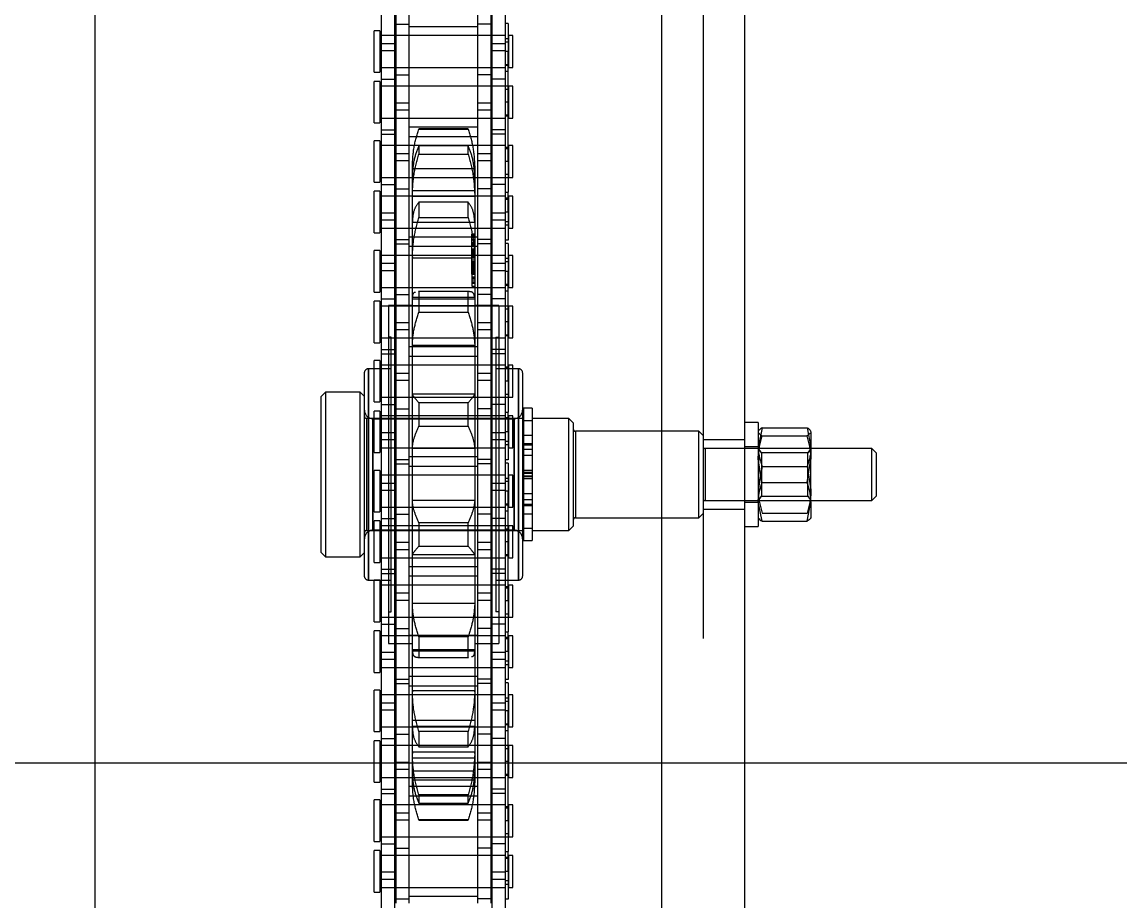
# Model space of a CAD drawing. Header units: metres. Extents: x 0 to 63075, y 0 to 44550.
# Drawn here: x 14306.7 to 14433.5, y 27136.9 to 27238.5 of the extents above; entities that cross this region are included whole.
import ezdxf

# ---------------------------------------------------------------- set-up
doc = ezdxf.new("R2010")
doc.units = ezdxf.units.M
doc.header["$LTSCALE"] = 75
for name, pattern in [('CENTER2', [28.575, 19.05, -3.175, 3.175, -3.175]), ('CENTERX2', [101.6, 63.5, -12.7, 12.7, -12.7]), ('HIDDEN2', [4.7625, 3.175, -1.5875])]:
    doc.linetypes.add(name, pattern=pattern)
for name, color, linetype in [('SC1', 7, 'CENTER2'), ('SDM', 7, 'Continuous'), ('SL1', 8, 'Continuous'), ('SL4', 4, 'Continuous'), ('ST1', 7, 'HIDDEN2')]:
    doc.layers.add(name, color=color, linetype=linetype)

# ---------------------------------------------------------------- blocks, each defined once
blk = doc.blocks.new('A$Cf5d57027')
at = {"layer": 'SL1'}
blk.add_line((7677.35, 4650), (0, 4650), dxfattribs=at)
blk = doc.blocks.new('A$Ca53c419a')
at = {"layer": 'SL4'}
for p, q in [((215.01, 281.23), (1004.76, 281.23)), ((215, 215.76), (1004.76, 215.76)), ((1004.76, 206.23), (54.76, 206.23)), ((779.6, 206.23), (779.6, 204.64)), ((791.6, 204.64), (791.6, 206.23)), ((791.6, 204.64), (779.6, 204.64)), ((780.21, 204.19), (782.45, 204.64)), ((780.6, 204.64), (780.54, 204.6)), ((784.69, 204.19), (787.38, 204.64)), ((791, 204.19), (790.21, 204.35)), ((790.67, 204.6), (790.6, 204.64)), ((780.21, 204.19), (780.21, 198.98)), ((784.69, 204.19), (784.69, 198.98)), ((790.08, 204.19), (790.08, 198.98)), ((791, 204.19), (791, 198.98)), ((780.21, 198.98), (782.45, 198.54)), ((780.54, 198.57), (780.6, 198.54)), ((782.45, 198.54), (780.6, 198.54)), ((782.45, 198.54), (787.38, 198.54)), ((782.6, 198.54), (782.6, 191.5)), ((784.69, 198.98), (787.38, 198.54)), ((790.54, 198.54), (787.38, 198.54)), ((788.6, 191.5), (788.6, 198.54)), ((782.6, 191.5), (783.1, 191)), ((782.6, 191.5), (788.6, 191.5)), ((788.1, 191), (783.1, 191)), ((788.1, 191), (788.6, 191.5))]:
    blk.add_line(p, q, dxfattribs=at)
for points, knots in [([(780.67, 204.64), (780.62, 204.63), (780.47, 204.6), (780.32, 204.36), (780.21, 204.19)], [0, 0, 0, 0, 0.268634, 1, 1, 1, 1]), ([(782.45, 204.64), (782.5, 204.63), (783.26, 204.63), (784, 204.4), (784.69, 204.19)], [0, 0, 0, 0, 0.070201, 1, 1, 1, 1]), ([(787.38, 204.64), (787.45, 204.63), (788.36, 204.63), (789.25, 204.4), (790.08, 204.19)], [0, 0, 0, 0, 0.0702006, 1, 1, 1, 1]), ([(790.54, 204.64), (790.5, 204.63), (790.34, 204.6), (790.19, 204.36), (790.08, 204.19)], [0, 0, 0, 0, 0.268634, 1, 1, 1, 1]), ([(791, 204.19), (790.96, 204.26), (790.85, 204.45), (790.74, 204.51), (790.67, 204.54)], [0, 0, 0, 0, 0.354732, 1, 1, 1, 1]), ([(780.67, 198.54), (780.62, 198.54), (780.47, 198.57), (780.32, 198.81), (780.21, 198.98)], [0, 0, 0, 0, 0.268634, 1, 1, 1, 1]), ([(782.45, 198.54), (782.5, 198.54), (783.26, 198.54), (784, 198.77), (784.69, 198.98)], [0, 0, 0, 0, 0.0702006, 1, 1, 1, 1]), ([(787.38, 198.54), (787.45, 198.54), (788.36, 198.54), (789.25, 198.77), (790.08, 198.98)], [0, 0, 0, 0, 0.070201, 1, 1, 1, 1]), ([(790.54, 198.54), (790.5, 198.54), (790.34, 198.57), (790.19, 198.81), (790.08, 198.98)], [0, 0, 0, 0, 0.2686336, 1, 1, 1, 1]), ([(791, 198.98), (790.96, 198.91), (790.81, 198.65), (790.65, 198.59), (790.54, 198.54)], [0, 0, 0, 0, 0.2575513, 1, 1, 1, 1])]:
    blk.add_open_spline(points, degree=3, knots=knots, dxfattribs=at)
at = {"layer": 'ST1'}
for p, q in [((776.58, 255.14), (776.08, 254.64)), ((776.58, 255.14), (794.63, 255.14)), ((795.13, 254.64), (794.63, 255.14)), ((795.13, 254.64), (776.08, 254.64)), ((776.08, 254.64), (776.08, 250.64)), ((795.13, 250.64), (795.13, 254.64)), ((773.88, 250.14), (797.33, 250.14)), ((776.08, 250.64), (795.13, 250.64)), ((776.08, 250.64), (776.58, 250.14)), ((794.63, 250.14), (795.13, 250.64)), ((737.33, 249), (742.13, 249)), ((737.33, 249), (737.33, 248.34)), ((742.13, 248.34), (742.13, 249)), ((743.18, 249), (747.98, 249)), ((743.18, 249), (743.18, 248.34)), ((747.98, 248.34), (747.98, 249)), ((750.03, 249), (754.83, 249)), ((750.03, 249), (750.03, 248.34)), ((754.83, 248.34), (754.83, 249)), ((755.88, 249), (760.68, 249)), ((755.88, 249), (755.88, 248.34)), ((760.68, 248.34), (760.68, 249)), ((762.73, 249), (767.53, 249)), ((762.73, 249), (762.73, 248.34)), ((767.53, 248.34), (767.53, 249)), ((768.58, 249), (773.38, 249)), ((768.58, 249), (768.58, 248.34)), ((773.38, 248.34), (773.38, 249)), ((773.39, 249.66), (797.82, 249.66)), ((773.39, 249.66), (773.39, 247.06)), ((797.82, 249.66), (773.39, 249.66)), ((775.43, 249), (780.23, 249)), ((775.43, 249), (775.43, 248.34)), ((792.08, 249.89), (779.13, 249.89)), ((779.13, 249.89), (779.13, 231.85)), ((779.13, 249.17), (779.13, 232.83)), ((792.05, 249.17), (779.15, 249.17)), ((779.15, 232.83), (779.15, 249.17)), ((779.15, 249.17), (792.05, 249.17)), ((780.23, 248.34), (780.23, 249)), ((781.28, 249), (786.08, 249)), ((781.28, 249), (781.28, 248.34)), ((786.08, 248.34), (786.08, 249)), ((788.13, 249), (792.93, 249)), ((788.13, 249), (788.13, 248.34)), ((792.05, 249.17), (792.05, 232.83)), ((792.08, 231.85), (792.08, 249.89)), ((792.08, 232.83), (792.08, 249.17)), ((792.93, 248.34), (792.93, 249)), ((793.98, 249), (798.78, 249)), ((793.98, 249), (793.98, 248.34)), ((797.82, 247.06), (797.82, 249.66)), ((798.78, 248.34), (798.78, 249)), ((800.83, 249), (805.63, 249)), ((800.83, 249), (800.83, 248.34)), ((805.63, 248.34), (805.63, 249)), ((806.68, 249), (811.48, 249)), ((806.68, 249), (806.68, 248.34)), ((811.48, 248.34), (811.48, 249)), ((813.53, 249), (818.33, 249)), ((813.53, 249), (813.53, 248.34)), ((818.33, 248.34), (818.33, 249)), ((819.38, 249), (824.18, 249)), ((819.38, 249), (819.38, 248.34)), ((824.18, 248.34), (824.18, 249)), ((826.23, 249), (831.03, 249)), ((826.23, 249), (826.23, 248.34)), ((831.03, 248.34), (831.03, 249)), ((832.08, 249), (836.88, 249)), ((832.08, 249), (832.08, 248.34)), ((836.88, 248.34), (836.88, 249)), ((729.7, 248.16), (738.8, 248.16)), ((742.13, 248.34), (737.33, 248.34)), ((737.88, 248.34), (737.88, 233.84)), ((737.88, 248.16), (737.88, 246.64)), ((738.8, 248.16), (739.66, 248.16)), ((738.8, 246.64), (738.8, 248.16)), ((739.66, 248.16), (748.75, 248.16)), ((739.66, 248.16), (739.66, 246.64)), ((741.57, 233.84), (741.57, 248.34)), ((741.57, 246.64), (741.57, 248.16)), ((742.9, 248.16), (742.9, 246.64)), ((747.98, 248.34), (743.18, 248.34)), ((743.73, 248.34), (743.73, 233.84)), ((743.73, 248.16), (743.73, 246.64)), ((747.42, 233.84), (747.42, 248.34)), ((747.42, 246.64), (747.42, 248.16)), ((748.75, 248.16), (748.75, 246.64)), ((748.75, 248.16), (755.1, 248.16)), ((749.25, 248.16), (749.25, 246.64)), ((754.83, 248.34), (750.03, 248.34)), ((750.58, 248.34), (750.58, 233.84)), ((750.58, 248.16), (750.58, 246.64)), ((754.27, 233.84), (754.27, 248.34)), ((754.27, 246.64), (754.27, 248.16)), ((755.1, 248.16), (755.1, 246.64)), ((755.1, 248.16), (764.2, 248.16)), ((760.68, 248.34), (755.88, 248.34)), ((756.43, 248.34), (756.43, 233.84)), ((756.43, 248.16), (756.43, 246.64)), ((758.35, 246.64), (758.35, 248.16)), ((759.21, 248.16), (759.21, 246.64)), ((760.12, 233.84), (760.12, 248.34)), ((760.12, 246.64), (760.12, 248.16)), ((767.53, 248.34), (762.73, 248.34)), ((763.28, 248.34), (763.28, 233.84)), ((763.28, 248.16), (763.28, 246.64)), ((764.2, 248.16), (765.06, 248.16)), ((764.2, 246.64), (764.2, 248.16)), ((765.06, 248.16), (774.15, 248.16)), ((765.06, 248.16), (765.06, 246.64)), ((766.97, 233.84), (766.97, 248.34)), ((766.97, 246.64), (766.97, 248.16)), ((768.3, 248.16), (768.3, 246.64)), ((773.38, 248.34), (768.58, 248.34)), ((769.13, 248.34), (769.13, 233.84)), ((769.13, 248.16), (769.13, 246.64)), ((772.82, 233.84), (772.82, 248.34)), ((772.82, 246.64), (772.82, 248.16)), ((774.15, 248.16), (774.15, 246.64)), ((774.15, 248.16), (780.5, 248.16)), ((774.65, 248.16), (774.65, 246.64)), ((780.23, 248.34), (775.43, 248.34)), ((775.98, 248.34), (775.98, 233.84)), ((775.98, 248.16), (775.98, 246.64)), ((779.67, 233.84), (779.67, 248.34)), ((779.67, 246.64), (779.67, 248.16)), ((780.5, 248.16), (780.5, 246.64)), ((780.5, 248.16), (789.6, 248.16)), ((786.08, 248.34), (781.28, 248.34)), ((781.83, 248.34), (781.83, 233.84)), ((781.83, 248.16), (781.83, 246.64)), ((783.75, 246.64), (783.75, 248.16)), ((784.61, 248.16), (784.61, 246.64)), ((785.52, 233.84), (785.52, 248.34)), ((785.52, 246.64), (785.52, 248.16)), ((792.93, 248.34), (788.13, 248.34)), ((788.68, 248.34), (788.68, 233.84)), ((788.68, 248.16), (788.68, 246.64)), ((789.6, 248.16), (790.46, 248.16)), ((789.6, 246.64), (789.6, 248.16)), ((790.46, 248.16), (799.55, 248.16)), ((790.46, 248.16), (790.46, 246.64)), ((792.37, 233.84), (792.37, 248.34)), ((792.37, 246.64), (792.37, 248.16)), ((793.7, 248.16), (793.7, 246.64)), ((798.78, 248.34), (793.98, 248.34)), ((794.53, 248.34), (794.53, 233.84)), ((794.53, 248.16), (794.53, 246.64)), ((798.22, 233.84), (798.22, 248.34)), ((798.22, 246.64), (798.22, 248.16)), ((799.55, 248.16), (799.55, 246.64)), ((799.55, 248.16), (805.9, 248.16)), ((800.05, 248.16), (800.05, 246.64)), ((805.63, 248.34), (800.83, 248.34)), ((801.38, 248.34), (801.38, 233.84)), ((801.38, 248.16), (801.38, 246.64)), ((805.07, 233.84), (805.07, 248.34)), ((805.07, 246.64), (805.07, 248.16)), ((805.9, 248.16), (805.9, 246.64)), ((805.9, 248.16), (815, 248.16)), ((811.48, 248.34), (806.68, 248.34)), ((807.23, 248.34), (807.23, 233.84)), ((807.23, 248.16), (807.23, 246.64)), ((809.15, 246.64), (809.15, 248.16)), ((810.01, 248.16), (810.01, 246.64)), ((810.92, 233.84), (810.92, 248.34)), ((810.92, 246.64), (810.92, 248.16)), ((818.33, 248.34), (813.53, 248.34)), ((814.08, 248.34), (814.08, 233.84)), ((814.08, 248.16), (814.08, 246.64)), ((815, 248.16), (815.86, 248.16)), ((815, 246.64), (815, 248.16)), ((815.86, 248.16), (824.95, 248.16)), ((815.86, 248.16), (815.86, 246.64)), ((817.77, 233.84), (817.77, 248.34)), ((817.77, 246.64), (817.77, 248.16)), ((819.1, 248.16), (819.1, 246.64)), ((824.18, 248.34), (819.38, 248.34)), ((819.93, 248.34), (819.93, 233.84)), ((819.93, 248.16), (819.93, 246.64)), ((823.62, 233.84), (823.62, 248.34)), ((823.62, 246.64), (823.62, 248.16)), ((824.95, 248.16), (824.95, 246.64)), ((824.95, 248.16), (831.3, 248.16)), ((825.45, 248.16), (825.45, 246.64)), ((831.03, 248.34), (826.23, 248.34)), ((826.78, 248.34), (826.78, 233.84)), ((826.78, 248.16), (826.78, 246.64)), ((830.47, 233.84), (830.47, 248.34)), ((830.47, 246.64), (830.47, 248.16)), ((831.3, 248.16), (831.3, 246.64)), ((831.3, 248.16), (840.4, 248.16)), ((836.88, 248.34), (832.08, 248.34)), ((832.63, 248.34), (832.63, 233.84)), ((832.63, 248.16), (832.63, 246.64)), ((834.55, 246.64), (834.55, 248.16)), ((835.41, 248.16), (835.41, 246.64)), ((836.32, 233.84), (836.32, 248.34)), ((836.32, 246.64), (836.32, 248.16)), ((729.7, 246.64), (738.8, 246.64)), ((736.05, 246.48), (742.4, 246.48)), ((736.55, 246.48), (736.55, 244.96)), ((737.88, 246.48), (737.88, 244.96)), ((738.8, 246.64), (739.66, 246.64)), ((739.66, 246.64), (748.75, 246.64)), ((741.57, 244.96), (741.57, 246.48)), ((742.4, 246.48), (742.4, 244.96)), ((742.4, 246.48), (751.5, 246.48)), ((743.73, 246.48), (743.73, 244.96)), ((745.65, 244.96), (745.65, 246.48)), ((746.51, 246.48), (746.51, 244.96)), ((747.42, 244.96), (747.42, 246.48)), ((748.75, 246.64), (755.1, 246.64)), ((750.58, 246.48), (750.58, 244.96)), ((751.5, 246.48), (752.36, 246.48)), ((751.5, 244.96), (751.5, 246.48)), ((752.36, 246.48), (761.45, 246.48)), ((752.36, 246.48), (752.36, 244.96)), ((754.27, 244.96), (754.27, 246.48)), ((755.1, 246.64), (764.2, 246.64)), ((755.6, 246.48), (755.6, 244.96)), ((756.43, 246.48), (756.43, 244.96)), ((760.12, 244.96), (760.12, 246.48)), ((761.45, 246.48), (761.45, 244.96)), ((761.45, 246.48), (767.8, 246.48)), ((761.95, 246.48), (761.95, 244.96)), ((763.28, 246.48), (763.28, 244.96)), ((764.2, 246.64), (765.06, 246.64)), ((765.06, 246.64), (774.15, 246.64)), ((766.06, 247.37), (766.06, 244.6)), ((805.15, 247.37), (766.06, 247.37)), ((766.97, 244.96), (766.97, 246.48)), ((767.8, 246.48), (767.8, 244.96)), ((767.8, 246.48), (776.9, 246.48)), ((769.13, 246.48), (769.13, 244.96)), ((769.72, 247.37), (769.72, 247.06)), ((769.72, 247.06), (801.48, 247.06)), ((771.05, 244.96), (771.05, 246.48)), ((771.91, 246.48), (771.91, 244.96)), ((772.82, 244.96), (772.82, 246.48)), ((774.15, 246.64), (780.5, 246.64)), ((775.98, 246.48), (775.98, 244.96)), ((776.9, 246.48), (777.76, 246.48)), ((776.9, 244.96), (776.9, 246.48)), ((777.76, 246.48), (786.85, 246.48)), ((777.76, 246.48), (777.76, 244.96)), ((779.67, 244.96), (779.67, 246.48)), ((780.5, 246.64), (789.6, 246.64)), ((781, 246.48), (781, 244.96)), ((781.83, 246.48), (781.83, 244.96)), ((785.52, 244.96), (785.52, 246.48)), ((786.85, 246.48), (786.85, 244.96)), ((786.85, 246.48), (793.2, 246.48)), ((787.35, 246.48), (787.35, 244.96)), ((788.68, 246.48), (788.68, 244.96)), ((789.6, 246.64), (790.46, 246.64)), ((790.46, 246.64), (799.55, 246.64)), ((792.37, 244.96), (792.37, 246.48)), ((793.2, 246.48), (793.2, 244.96)), ((793.2, 246.48), (802.3, 246.48)), ((794.53, 246.48), (794.53, 244.96)), ((796.45, 244.96), (796.45, 246.48)), ((797.31, 246.48), (797.31, 244.96)), ((798.22, 244.96), (798.22, 246.48)), ((799.55, 246.64), (805.9, 246.64)), ((801.38, 246.48), (801.38, 244.96)), ((801.48, 247.06), (801.48, 247.37)), ((802.3, 246.48), (803.16, 246.48)), ((802.3, 244.96), (802.3, 246.48)), ((803.16, 246.48), (812.25, 246.48)), ((803.16, 246.48), (803.16, 244.96)), ((805.07, 244.96), (805.07, 246.48)), ((805.15, 244.6), (805.15, 247.37)), ((805.9, 246.64), (815, 246.64)), ((806.4, 246.48), (806.4, 244.96)), ((807.23, 246.48), (807.23, 244.96)), ((810.92, 244.96), (810.92, 246.48)), ((812.25, 246.48), (812.25, 244.96)), ((812.25, 246.48), (818.6, 246.48)), ((812.75, 246.48), (812.75, 244.96)), ((814.08, 246.48), (814.08, 244.96)), ((815, 246.64), (815.86, 246.64)), ((815.86, 246.64), (824.95, 246.64)), ((817.77, 244.96), (817.77, 246.48)), ((818.6, 246.48), (818.6, 244.96)), ((818.6, 246.48), (827.7, 246.48)), ((819.93, 246.48), (819.93, 244.96)), ((821.85, 244.96), (821.85, 246.48)), ((822.71, 246.48), (822.71, 244.96)), ((823.62, 244.96), (823.62, 246.48)), ((824.95, 246.64), (831.3, 246.64)), ((826.78, 246.48), (826.78, 244.96)), ((827.7, 246.48), (828.56, 246.48)), ((827.7, 244.96), (827.7, 246.48)), ((828.56, 246.48), (837.65, 246.48)), ((828.56, 246.48), (828.56, 244.96)), ((830.47, 244.96), (830.47, 246.48)), ((831.3, 246.64), (840.4, 246.64)), ((831.8, 246.48), (831.8, 244.96)), ((832.63, 246.48), (832.63, 244.96)), ((836.32, 244.96), (836.32, 246.48)), ((837.65, 246.48), (837.65, 244.96)), ((837.65, 246.48), (844, 246.48)), ((736.05, 244.96), (742.4, 244.96)), ((736.84, 237.03), (736.84, 244.96)), ((737.88, 244.96), (737.88, 237.03)), ((741.57, 237.03), (741.57, 244.96)), ((741.62, 244.96), (741.62, 237.03)), ((742.4, 244.96), (751.5, 244.96)), ((743.69, 237.03), (743.69, 244.96)), ((743.73, 244.96), (743.73, 237.03)), ((747.42, 237.03), (747.42, 244.96)), ((748.47, 244.96), (748.47, 237.03)), ((749.54, 237.03), (749.54, 244.96)), ((750.58, 244.96), (750.58, 237.03)), ((751.5, 244.96), (752.36, 244.96)), ((752.36, 244.96), (761.45, 244.96)), ((754.27, 237.03), (754.27, 244.96)), ((754.32, 244.96), (754.32, 237.03)), ((756.39, 237.03), (756.39, 244.96)), ((756.43, 244.96), (756.43, 237.03)), ((760.12, 237.03), (760.12, 244.96)), ((761.17, 244.96), (761.17, 237.03)), ((761.45, 244.96), (767.8, 244.96)), ((762.24, 237.03), (762.24, 244.96)), ((763.28, 244.96), (763.28, 237.03)), ((766.97, 237.03), (766.97, 244.96)), ((767.02, 244.96), (767.02, 237.03)), ((767.8, 244.96), (776.9, 244.96)), ((769.09, 237.03), (769.09, 244.96)), ((769.13, 244.96), (769.13, 237.03)), ((772.82, 237.03), (772.82, 244.96)), ((773.87, 244.96), (773.87, 237.03)), ((774.94, 237.03), (774.94, 244.96)), ((775.98, 244.96), (775.98, 237.03)), ((776.9, 244.96), (777.76, 244.96)), ((777.76, 244.96), (786.85, 244.96)), ((779.67, 237.03), (779.67, 244.96)), ((779.72, 244.96), (779.72, 237.03)), ((781.79, 237.03), (781.79, 244.96)), ((781.83, 244.96), (781.83, 237.03)), ((785.52, 237.03), (785.52, 244.96)), ((786.57, 244.96), (786.57, 237.03)), ((786.85, 244.96), (793.2, 244.96)), ((787.64, 237.03), (787.64, 244.96)), ((788.68, 244.96), (788.68, 237.03)), ((792.37, 237.03), (792.37, 244.96)), ((792.42, 244.96), (792.42, 237.03)), ((793.2, 244.96), (802.3, 244.96)), ((794.49, 237.03), (794.49, 244.96)), ((794.53, 244.96), (794.53, 237.03)), ((798.22, 237.03), (798.22, 244.96)), ((799.27, 244.96), (799.27, 237.03)), ((800.34, 237.03), (800.34, 244.96)), ((801.38, 244.96), (801.38, 237.03)), ((802.3, 244.96), (803.16, 244.96)), ((803.16, 244.96), (812.25, 244.96)), ((805.07, 237.03), (805.07, 244.96)), ((805.12, 244.96), (805.12, 237.03)), ((807.19, 237.03), (807.19, 244.96)), ((807.23, 244.96), (807.23, 237.03)), ((810.92, 237.03), (810.92, 244.96)), ((811.97, 244.96), (811.97, 237.03)), ((812.25, 244.96), (818.6, 244.96)), ((813.04, 237.03), (813.04, 244.96)), ((814.08, 244.96), (814.08, 237.03)), ((817.77, 237.03), (817.77, 244.96)), ((817.82, 244.96), (817.82, 237.03)), ((818.6, 244.96), (827.7, 244.96)), ((819.89, 237.03), (819.89, 244.96)), ((819.93, 244.96), (819.93, 237.03)), ((823.62, 237.03), (823.62, 244.96)), ((824.67, 244.96), (824.67, 237.03)), ((825.74, 237.03), (825.74, 244.96)), ((826.78, 244.96), (826.78, 237.03)), ((827.7, 244.96), (828.56, 244.96)), ((828.56, 244.96), (837.65, 244.96)), ((830.47, 237.03), (830.47, 244.96)), ((830.52, 244.96), (830.52, 237.03)), ((832.59, 237.03), (832.59, 244.96)), ((832.63, 244.96), (832.63, 237.03)), ((836.32, 237.03), (836.32, 244.96)), ((837.37, 244.96), (837.37, 237.03)), ((837.65, 244.96), (844, 244.96)), ((745.69, 243.84), (745.66, 243.84)), ((745.66, 243.84), (745.66, 238.16)), ((745.69, 238.16), (745.69, 243.84)), ((748.56, 243.84), (747.62, 243.84)), ((747.62, 243.84), (747.62, 238.16)), ((748.56, 238.16), (748.56, 243.84)), ((750, 244.6), (750.14, 244.6)), ((750.14, 244.6), (750.26, 244.6)), ((750.26, 244.6), (750.14, 244.6)), ((750.26, 237.39), (750.26, 244.6)), ((750.26, 244.6), (751.19, 244.6)), ((751.19, 244.6), (753.36, 244.6)), ((751.3, 237.39), (751.3, 244.6)), ((752.8, 237.39), (752.8, 244.6)), ((753.36, 244.6), (753.49, 244.6)), ((753.49, 244.6), (753.36, 244.6)), ((753.49, 237.39), (753.49, 244.6)), ((753.49, 244.6), (756.4, 244.6)), ((755.91, 243.84), (754.14, 243.84)), ((754.14, 243.84), (754.14, 238.16)), ((755.91, 238.16), (755.91, 243.84)), ((756.4, 244.6), (760.47, 244.6)), ((756.48, 237.39), (756.48, 244.6)), ((757.15, 237.39), (757.15, 244.6)), ((760.47, 244.6), (760.58, 244.6)), ((760.58, 244.6), (760.47, 244.6)), ((760.58, 237.39), (760.58, 244.6)), ((760.58, 244.6), (765.13, 244.6)), ((764.45, 243.9), (764.45, 238.1)), ((766.83, 243.84), (764.46, 243.84)), ((764.46, 243.84), (764.46, 238.16)), ((765.13, 244.6), (770.61, 244.6)), ((765.17, 237.39), (765.17, 244.6)), ((765.32, 237.39), (765.32, 244.6)), ((766.83, 238.16), (766.83, 243.84)), ((770.61, 244.6), (770.7, 244.6)), ((770.7, 237.39), (770.7, 244.6)), ((770.7, 244.6), (776.32, 244.6)), ((776.32, 237.39), (776.32, 244.6)), ((776.32, 244.6), (776.33, 244.6)), ((776.33, 244.6), (782.56, 244.6)), ((780.02, 243.84), (777.32, 243.84)), ((777.32, 243.84), (777.32, 238.16)), ((780.02, 238.16), (780.02, 243.84)), ((782.56, 244.6), (782.61, 244.6)), ((782.61, 237.39), (782.61, 244.6)), ((782.61, 244.6), (788.59, 244.6)), ((788.59, 237.39), (788.59, 244.6)), ((788.59, 244.6), (788.64, 244.6)), ((788.64, 244.6), (794.88, 244.6)), ((791.18, 243.84), (791.18, 238.16)), ((793.88, 243.84), (791.18, 243.84)), ((793.88, 238.16), (793.88, 243.84)), ((794.88, 244.6), (794.88, 244.6)), ((794.88, 237.39), (794.88, 244.6)), ((794.88, 244.6), (800.51, 244.6)), ((800.51, 237.39), (800.51, 244.6)), ((800.51, 244.6), (800.59, 244.6)), ((800.59, 244.6), (806.08, 244.6)), ((804.37, 243.84), (804.37, 238.16)), ((806.75, 243.84), (804.37, 243.84)), ((805.89, 244.6), (805.89, 237.39)), ((806.04, 237.39), (806.04, 244.6)), ((806.08, 244.6), (810.62, 244.6)), ((806.75, 243.84), (806.73, 243.9)), ((806.75, 238.1), (806.75, 243.9)), ((806.75, 238.16), (806.75, 243.84)), ((810.62, 237.39), (810.62, 244.6)), ((810.62, 244.6), (810.74, 244.6)), ((810.74, 244.6), (810.62, 244.6)), ((810.74, 244.6), (814.81, 244.6)), ((814.06, 244.6), (814.06, 237.39)), ((814.73, 237.39), (814.73, 244.6)), ((814.81, 244.6), (817.72, 244.6)), ((815.3, 243.84), (815.3, 238.16)), ((817.06, 243.84), (815.3, 243.84)), ((817.06, 238.16), (817.06, 243.84)), ((817.72, 237.39), (817.72, 244.6)), ((817.72, 244.6), (817.85, 244.6)), ((817.85, 244.6), (817.72, 244.6)), ((817.85, 244.6), (820.01, 244.6)), ((818.41, 244.6), (818.41, 237.39)), ((819.9, 237.39), (819.9, 244.6)), ((820.01, 244.6), (820.94, 244.6)), ((820.94, 237.39), (820.94, 244.6)), ((820.94, 244.6), (821.07, 244.6)), ((821.07, 244.6), (820.94, 244.6)), ((821.07, 244.6), (821.21, 244.6)), ((821.71, 244.6), (821.21, 244.6)), ((822.64, 243.84), (822.64, 238.16)), ((823.58, 243.84), (822.64, 243.84)), ((823.58, 238.16), (823.58, 243.84)), ((825.52, 243.84), (825.52, 238.16)), ((825.54, 243.84), (825.52, 243.84)), ((825.54, 238.16), (825.54, 243.84)), ((745.66, 238.16), (745.69, 238.16)), ((747.62, 238.16), (748.56, 238.16)), ((749.5, 237.4), (750, 237.39)), ((750.14, 237.39), (750, 237.39)), ((750.26, 237.39), (750.14, 237.39)), ((750.14, 237.39), (750.26, 237.39)), ((751.19, 237.39), (750.26, 237.39)), ((753.36, 237.39), (751.19, 237.39)), ((753.49, 237.39), (753.36, 237.39)), ((753.36, 237.39), (753.49, 237.39)), ((756.4, 237.39), (753.49, 237.39)), ((754.14, 238.16), (755.91, 238.16)), ((760.47, 237.39), (756.4, 237.39)), ((760.58, 237.39), (760.47, 237.39)), ((760.47, 237.39), (760.58, 237.39)), ((765.13, 237.39), (760.58, 237.39)), ((764.46, 238.16), (766.83, 238.16)), ((764.46, 238.16), (764.47, 238.1)), ((770.61, 237.39), (765.13, 237.39)), ((766.06, 237.39), (766.06, 234.62)), ((770.7, 237.39), (770.61, 237.39)), ((776.32, 237.39), (770.7, 237.39)), ((776.33, 237.39), (776.32, 237.39)), ((782.56, 237.39), (776.33, 237.39)), ((777.32, 238.16), (780.02, 238.16)), ((782.61, 237.39), (782.56, 237.39)), ((788.59, 237.39), (782.61, 237.39)), ((788.64, 237.39), (788.59, 237.39)), ((794.88, 237.39), (788.64, 237.39)), ((791.18, 238.16), (793.88, 238.16)), ((794.88, 237.39), (794.88, 237.39)), ((800.51, 237.39), (794.88, 237.39)), ((800.59, 237.39), (800.51, 237.39)), ((806.08, 237.39), (800.59, 237.39)), ((804.37, 238.16), (806.75, 238.16)), ((805.15, 234.62), (805.15, 237.39)), ((810.62, 237.39), (806.08, 237.39)), ((808.2, 237.73), (807.36, 237.73)), ((807.36, 237.73), (807.36, 237.39)), ((807.7, 237.73), (807.7, 237.39)), ((807.8, 237.73), (807.8, 237.39)), ((807.97, 237.73), (807.97, 237.39)), ((808.36, 237.73), (808.2, 237.73)), ((808.2, 237.73), (808.2, 237.39)), ((808.31, 237.73), (808.31, 237.39)), ((808.77, 237.73), (808.36, 237.73)), ((808.36, 237.73), (808.36, 237.39)), ((808.45, 237.73), (808.45, 237.39)), ((808.77, 237.73), (811.2, 237.73)), ((808.77, 237.73), (808.77, 237.39)), ((808.83, 237.73), (808.83, 237.39)), ((808.83, 237.73), (808.83, 237.39)), ((808.88, 237.73), (808.88, 237.39)), ((808.89, 237.73), (808.89, 237.39)), ((808.89, 237.73), (808.89, 237.39)), ((808.95, 237.73), (808.95, 237.39)), ((809.03, 237.73), (809.03, 237.39)), ((809.04, 237.73), (809.04, 237.39)), ((809.07, 237.73), (809.07, 237.39)), ((809.14, 237.73), (809.14, 237.39)), ((809.14, 237.73), (809.14, 237.39)), ((809.15, 237.73), (809.15, 237.39)), ((809.17, 237.73), (809.17, 237.39)), ((809.26, 237.73), (809.26, 237.39)), ((809.28, 237.73), (809.28, 237.39)), ((809.29, 237.73), (809.29, 237.39)), ((809.35, 237.73), (809.35, 237.39)), ((809.45, 237.73), (809.45, 237.39)), ((809.53, 237.73), (809.53, 237.39)), ((809.61, 237.73), (809.61, 237.39)), ((809.66, 237.73), (809.66, 237.39)), ((809.76, 237.73), (809.76, 237.39)), ((809.8, 237.73), (809.8, 237.39)), ((809.8, 237.73), (809.8, 237.39)), ((809.83, 237.73), (809.83, 237.39)), ((809.87, 237.73), (809.87, 237.39)), ((809.9, 237.73), (809.9, 237.39)), ((809.91, 237.73), (809.91, 237.39)), ((809.93, 237.73), (809.93, 237.39)), ((809.94, 237.73), (809.94, 237.39)), ((810.03, 237.73), (810.03, 237.39)), ((810.04, 237.73), (810.04, 237.39)), ((810.06, 237.73), (810.06, 237.39)), ((810.07, 237.73), (810.07, 237.39)), ((810.08, 237.73), (810.08, 237.39)), ((810.22, 237.73), (810.22, 237.39)), ((810.38, 237.39), (810.38, 237.73)), ((810.74, 237.39), (810.62, 237.39)), ((810.71, 237.39), (810.71, 237.73)), ((814.81, 237.39), (810.74, 237.39)), ((810.76, 237.73), (810.76, 237.39)), ((810.82, 237.73), (810.82, 237.39)), ((811.12, 237.73), (811.12, 237.39)), ((811.16, 237.73), (811.16, 237.39)), ((811.18, 237.73), (811.18, 237.39)), ((811.2, 237.73), (811.59, 237.73)), ((811.2, 237.73), (811.2, 237.39)), ((811.31, 237.73), (811.31, 237.39)), ((811.36, 237.73), (811.36, 237.39)), ((811.44, 237.73), (811.44, 237.39)), ((811.49, 237.73), (811.49, 237.39)), ((811.54, 237.73), (811.54, 237.39)), ((811.56, 237.73), (811.56, 237.39)), ((811.58, 237.73), (811.58, 237.39)), ((811.59, 237.73), (811.59, 237.39)), ((811.59, 237.73), (812.44, 237.73)), ((811.66, 237.73), (811.66, 237.39)), ((811.69, 237.73), (811.69, 237.39)), ((812.02, 237.73), (812.02, 237.39)), ((812.05, 237.73), (812.05, 237.39)), ((812.09, 237.73), (812.09, 237.39)), ((812.13, 237.73), (812.13, 237.39)), ((812.18, 237.73), (812.18, 237.39)), ((812.3, 237.73), (812.3, 237.39)), ((812.44, 237.73), (812.44, 237.39)), ((812.44, 237.73), (812.72, 237.73)), ((812.72, 237.73), (812.8, 237.73)), ((812.72, 237.73), (812.72, 237.39)), ((812.8, 237.73), (812.8, 237.39)), ((812.8, 237.73), (813.13, 237.73)), ((813.04, 237.73), (813.04, 237.39)), ((813.13, 237.73), (813.16, 237.73)), ((813.13, 237.73), (813.13, 237.39)), ((813.16, 237.73), (813.16, 237.39)), ((813.16, 237.73), (813.37, 237.73)), ((813.21, 237.73), (813.21, 237.39)), ((813.24, 237.73), (813.24, 237.39)), ((813.36, 237.73), (813.36, 237.39)), ((813.37, 237.73), (813.37, 237.39)), ((813.37, 237.73), (813.41, 237.73)), ((813.39, 237.73), (813.39, 237.39)), ((813.41, 237.73), (813.41, 237.39)), ((817.72, 237.39), (814.81, 237.39)), ((815.3, 238.16), (817.06, 238.16)), ((817.85, 237.39), (817.72, 237.39)), ((817.72, 237.39), (817.85, 237.39)), ((820.01, 237.39), (817.85, 237.39)), ((820.94, 237.39), (820.01, 237.39)), ((821.07, 237.39), (820.94, 237.39)), ((820.94, 237.39), (821.07, 237.39)), ((821.21, 237.39), (821.07, 237.39)), ((822.64, 238.16), (823.58, 238.16)), ((825.52, 238.16), (825.54, 238.16)), ((736.05, 237.03), (742.4, 237.03)), ((736.55, 235.51), (736.55, 237.03)), ((737.88, 237.03), (737.88, 235.51)), ((741.57, 235.51), (741.57, 237.03)), ((742.4, 235.51), (742.4, 237.03)), ((742.4, 237.03), (751.5, 237.03)), ((743.73, 237.03), (743.73, 235.51)), ((745.65, 235.51), (745.65, 237.03)), ((746.51, 237.03), (746.51, 235.51)), ((747.42, 235.51), (747.42, 237.03)), ((750.58, 237.03), (750.58, 235.51)), ((751.5, 237.03), (752.36, 237.03)), ((751.5, 235.51), (751.5, 237.03)), ((752.36, 237.03), (761.45, 237.03)), ((752.36, 237.03), (752.36, 235.51)), ((754.27, 235.51), (754.27, 237.03)), ((755.6, 235.51), (755.6, 237.03)), ((756.43, 237.03), (756.43, 235.51)), ((760.12, 235.51), (760.12, 237.03)), ((761.45, 235.51), (761.45, 237.03)), ((761.45, 237.03), (767.8, 237.03)), ((761.95, 235.51), (761.95, 237.03)), ((763.28, 237.03), (763.28, 235.51)), ((766.97, 235.51), (766.97, 237.03)), ((767.8, 235.51), (767.8, 237.03)), ((767.8, 237.03), (776.9, 237.03)), ((769.13, 237.03), (769.13, 235.51)), ((771.05, 235.51), (771.05, 237.03)), ((771.91, 237.03), (771.91, 235.51)), ((772.82, 235.51), (772.82, 237.03)), ((775.98, 237.03), (775.98, 235.51)), ((776.9, 237.03), (777.76, 237.03)), ((776.9, 235.51), (776.9, 237.03)), ((777.76, 237.03), (786.85, 237.03)), ((777.76, 237.03), (777.76, 235.51)), ((779.67, 235.51), (779.67, 237.03)), ((781, 235.51), (781, 237.03)), ((781.83, 237.03), (781.83, 235.51)), ((785.52, 235.51), (785.52, 237.03)), ((786.85, 235.51), (786.85, 237.03)), ((786.85, 237.03), (793.2, 237.03)), ((787.35, 235.51), (787.35, 237.03)), ((788.68, 237.03), (788.68, 235.51)), ((792.37, 235.51), (792.37, 237.03)), ((793.2, 235.51), (793.2, 237.03)), ((793.2, 237.03), (802.3, 237.03)), ((794.53, 237.03), (794.53, 235.51)), ((796.45, 235.51), (796.45, 237.03)), ((797.31, 237.03), (797.31, 235.51)), ((798.22, 235.51), (798.22, 237.03)), ((801.38, 237.03), (801.38, 235.51)), ((802.3, 237.03), (803.16, 237.03)), ((802.3, 235.51), (802.3, 237.03)), ((803.16, 237.03), (812.25, 237.03)), ((803.16, 237.03), (803.16, 235.51)), ((805.07, 235.51), (805.07, 237.03)), ((806.4, 235.51), (806.4, 237.03)), ((807.23, 237.03), (807.23, 235.51)), ((810.92, 235.51), (810.92, 237.03)), ((812.25, 235.51), (812.25, 237.03)), ((812.25, 237.03), (818.6, 237.03)), ((812.75, 235.51), (812.75, 237.03)), ((814.08, 237.03), (814.08, 235.51)), ((817.77, 235.51), (817.77, 237.03)), ((818.6, 235.51), (818.6, 237.03)), ((818.6, 237.03), (827.7, 237.03)), ((819.93, 237.03), (819.93, 235.51)), ((821.85, 235.51), (821.85, 237.03)), ((822.71, 237.03), (822.71, 235.51)), ((823.62, 235.51), (823.62, 237.03)), ((826.78, 237.03), (826.78, 235.51)), ((827.7, 237.03), (828.56, 237.03)), ((827.7, 235.51), (827.7, 237.03)), ((828.56, 237.03), (837.65, 237.03)), ((828.56, 237.03), (828.56, 235.51)), ((830.47, 235.51), (830.47, 237.03)), ((831.8, 235.51), (831.8, 237.03)), ((832.63, 237.03), (832.63, 235.51)), ((836.32, 235.51), (836.32, 237.03)), ((837.65, 235.51), (837.65, 237.03)), ((837.65, 237.03), (844, 237.03)), ((729.7, 235.36), (738.8, 235.36)), ((736.05, 235.51), (742.4, 235.51)), ((737.88, 235.36), (737.88, 233.84)), ((738.8, 235.36), (739.66, 235.36)), ((738.8, 233.84), (738.8, 235.36)), ((739.66, 235.36), (748.75, 235.36)), ((739.66, 235.36), (739.66, 233.84)), ((741.57, 233.84), (741.57, 235.36)), ((742.4, 235.51), (751.5, 235.51)), ((742.9, 233.84), (742.9, 235.36)), ((743.73, 235.36), (743.73, 233.51)), ((747.42, 233.84), (747.42, 235.36)), ((748.75, 233.84), (748.75, 235.36)), ((748.75, 235.36), (755.1, 235.36)), ((749.25, 233.84), (749.25, 235.36)), ((750.58, 235.36), (750.58, 233.84)), ((751.5, 235.51), (752.36, 235.51)), ((752.36, 235.51), (761.45, 235.51)), ((754.27, 233.51), (754.27, 235.36)), ((755.1, 233.84), (755.1, 235.36)), ((755.1, 235.36), (764.2, 235.36)), ((756.43, 235.36), (756.43, 233.84)), ((758.35, 233.84), (758.35, 235.36)), ((759.21, 235.36), (759.21, 233.84)), ((760.12, 233.84), (760.12, 235.36)), ((761.45, 235.51), (767.8, 235.51)), ((763.28, 235.36), (763.28, 233.84)), ((764.2, 235.36), (765.06, 235.36)), ((764.2, 233.84), (764.2, 235.36)), ((765.06, 235.36), (774.15, 235.36)), ((765.06, 235.36), (765.06, 233.84)), ((766.97, 233.84), (766.97, 235.36)), ((767.8, 235.51), (776.9, 235.51)), ((768.3, 233.84), (768.3, 235.36)), ((769.13, 235.36), (769.13, 233.51)), ((801.48, 234.94), (769.72, 234.94)), ((769.72, 234.62), (769.72, 234.94)), ((772.82, 233.84), (772.82, 235.36)), ((773.39, 234.94), (773.39, 232.34)), ((774.15, 233.84), (774.15, 235.36)), ((774.15, 235.36), (780.5, 235.36)), ((774.65, 233.84), (774.65, 235.36)), ((775.98, 235.36), (775.98, 233.84)), ((776.9, 235.51), (777.76, 235.51)), ((777.76, 235.51), (786.85, 235.51)), ((779.67, 233.51), (779.67, 235.36)), ((780.5, 233.84), (780.5, 235.36)), ((780.5, 235.36), (789.6, 235.36)), ((781.83, 235.36), (781.83, 233.84)), ((783.75, 233.84), (783.75, 235.36)), ((784.61, 235.36), (784.61, 233.84)), ((785.52, 233.84), (785.52, 235.36)), ((786.85, 235.51), (793.2, 235.51)), ((788.68, 235.36), (788.68, 233.84)), ((789.6, 235.36), (790.46, 235.36)), ((789.6, 233.84), (789.6, 235.36)), ((790.46, 235.36), (799.55, 235.36)), ((790.46, 235.36), (790.46, 233.84)), ((792.37, 233.84), (792.37, 235.36)), ((793.2, 235.51), (802.3, 235.51)), ((793.7, 233.84), (793.7, 235.36)), ((794.53, 235.36), (794.53, 233.51)), ((797.82, 232.34), (797.82, 234.94)), ((798.22, 233.84), (798.22, 235.36)), ((799.55, 233.84), (799.55, 235.36)), ((799.55, 235.36), (805.9, 235.36)), ((800.05, 233.84), (800.05, 235.36)), ((801.38, 235.36), (801.38, 233.84)), ((801.48, 234.94), (801.48, 234.62)), ((802.3, 235.51), (803.16, 235.51)), ((803.16, 235.51), (812.25, 235.51)), ((805.07, 233.51), (805.07, 235.36)), ((805.9, 233.84), (805.9, 235.36)), ((805.9, 235.36), (815, 235.36)), ((807.23, 235.36), (807.23, 233.84)), ((809.15, 233.84), (809.15, 235.36)), ((810.01, 235.36), (810.01, 233.84)), ((810.92, 233.84), (810.92, 235.36)), ((812.25, 235.51), (818.6, 235.51)), ((814.08, 235.36), (814.08, 233.84)), ((815, 235.36), (815.86, 235.36)), ((815, 233.84), (815, 235.36)), ((815.86, 235.36), (824.95, 235.36)), ((815.86, 235.36), (815.86, 233.84)), ((817.77, 233.84), (817.77, 235.36)), ((818.6, 235.51), (827.7, 235.51)), ((819.1, 233.84), (819.1, 235.36)), ((819.93, 235.36), (819.93, 233.51)), ((823.62, 233.84), (823.62, 235.36)), ((824.95, 233.84), (824.95, 235.36)), ((824.95, 235.36), (831.3, 235.36)), ((825.45, 233.84), (825.45, 235.36)), ((826.78, 235.36), (826.78, 233.84)), ((827.7, 235.51), (828.56, 235.51)), ((828.56, 235.51), (837.65, 235.51)), ((830.47, 233.51), (830.47, 235.36)), ((831.3, 233.84), (831.3, 235.36)), ((831.3, 235.36), (840.4, 235.36)), ((832.63, 235.36), (832.63, 233.84)), ((834.55, 233.84), (834.55, 235.36)), ((835.41, 235.36), (835.41, 233.84)), ((836.32, 233.84), (836.32, 235.36)), ((837.65, 235.51), (844, 235.51)), ((729.7, 233.84), (738.8, 233.84)), ((736.5, 233.51), (736.5, 233.84)), ((739.73, 233.51), (736.5, 233.51)), ((741.57, 233.47), (737.88, 233.47)), ((737.88, 233.47), (737.88, 233)), ((738.25, 233.84), (738.25, 233.47)), ((738.62, 233.51), (738.62, 233.84)), ((738.8, 233.84), (739.66, 233.84)), ((739.66, 233.84), (748.75, 233.84)), ((739.73, 233.51), (739.73, 233.84)), ((739.73, 233.51), (742.02, 233.51)), ((741.2, 233.47), (741.2, 233.84)), ((741.35, 233.51), (741.35, 233.84)), ((741.57, 233), (741.57, 233.47)), ((742.02, 233.84), (742.02, 233.51)), ((745.58, 233.51), (742.02, 233.51)), ((747.42, 233.47), (743.73, 233.47)), ((743.73, 233.47), (743.73, 233)), ((744.1, 233.84), (744.1, 233.47)), ((745.58, 233.51), (745.58, 233.84)), ((745.58, 233.51), (758.28, 233.51)), ((747.05, 233.47), (747.05, 233.84)), ((747.2, 233.51), (747.2, 233.84)), ((747.42, 233), (747.42, 233.47)), ((748.75, 233.84), (755.1, 233.84)), ((754.27, 233.47), (750.58, 233.47)), ((750.58, 233.47), (750.58, 233)), ((750.81, 233.51), (750.81, 233.84)), ((750.95, 233.84), (750.95, 233.47)), ((752.43, 233.51), (752.43, 233.84)), ((753.9, 233.47), (753.9, 233.84)), ((754.27, 233), (754.27, 233.47)), ((755.1, 233.84), (764.2, 233.84)), ((755.98, 233.51), (755.98, 233.84)), ((760.12, 233.47), (756.43, 233.47)), ((756.43, 233.47), (756.43, 233)), ((756.66, 233.51), (756.66, 233.84)), ((756.8, 233.84), (756.8, 233.47)), ((758.28, 233.51), (758.28, 233.84)), ((761.51, 233.51), (758.28, 233.51)), ((759.38, 233.51), (759.38, 233.84)), ((759.75, 233.47), (759.75, 233.84)), ((760.12, 233), (760.12, 233.47)), ((761.51, 233.51), (761.51, 233.84)), ((761.9, 233.51), (761.9, 233.84)), ((765.13, 233.51), (761.9, 233.51)), ((766.97, 233.47), (763.28, 233.47)), ((763.28, 233.47), (763.28, 233)), ((763.65, 233.84), (763.65, 233.47)), ((764.02, 233.51), (764.02, 233.84)), ((764.2, 233.84), (765.06, 233.84)), ((765.06, 233.84), (774.15, 233.84)), ((765.13, 233.51), (765.13, 233.84)), ((765.13, 233.51), (767.42, 233.51)), ((805.15, 234.62), (766.06, 234.62)), ((766.6, 233.47), (766.6, 233.84)), ((766.75, 233.51), (766.75, 233.84)), ((766.97, 233), (766.97, 233.47)), ((767.42, 233.84), (767.42, 233.51)), ((770.98, 233.51), (767.42, 233.51)), ((772.82, 233.47), (769.13, 233.47)), ((769.13, 233.47), (769.13, 233)), ((769.5, 233.84), (769.5, 233.47)), ((770.98, 233.51), (770.98, 233.84)), ((770.98, 233.51), (783.68, 233.51)), ((772.45, 233.47), (772.45, 233.84)), ((772.6, 233.51), (772.6, 233.84)), ((772.82, 233), (772.82, 233.47)), ((774.15, 233.84), (780.5, 233.84)), ((779.67, 233.47), (775.98, 233.47)), ((775.98, 233.47), (775.98, 233)), ((776.21, 233.51), (776.21, 233.84)), ((776.35, 233.84), (776.35, 233.47)), ((777.83, 233.51), (777.83, 233.84)), ((779.3, 233.47), (779.3, 233.84)), ((779.67, 233), (779.67, 233.47)), ((780.5, 233.84), (789.6, 233.84)), ((781.38, 233.51), (781.38, 233.84)), ((785.52, 233.47), (781.83, 233.47)), ((781.83, 233.47), (781.83, 233)), ((782.06, 233.51), (782.06, 233.84)), ((782.2, 233.84), (782.2, 233.47)), ((783.68, 233.51), (783.68, 233.84)), ((786.91, 233.51), (783.68, 233.51)), ((784.78, 233.51), (784.78, 233.84)), ((785.15, 233.47), (785.15, 233.84)), ((785.52, 233), (785.52, 233.47)), ((786.91, 233.51), (786.91, 233.84)), ((787.3, 233.51), (787.3, 233.84)), ((790.53, 233.51), (787.3, 233.51)), ((792.37, 233.47), (788.68, 233.47)), ((788.68, 233.47), (788.68, 233)), ((789.05, 233.84), (789.05, 233.47)), ((789.42, 233.51), (789.42, 233.84)), ((789.6, 233.84), (790.46, 233.84)), ((790.46, 233.84), (799.55, 233.84)), ((790.53, 233.51), (790.53, 233.84)), ((790.53, 233.51), (792.82, 233.51)), ((792, 233.47), (792, 233.84)), ((792.15, 233.51), (792.15, 233.84)), ((792.37, 233), (792.37, 233.47)), ((792.82, 233.84), (792.82, 233.51)), ((796.38, 233.51), (792.82, 233.51)), ((798.22, 233.47), (794.53, 233.47)), ((794.53, 233.47), (794.53, 233)), ((794.9, 233.84), (794.9, 233.47)), ((796.38, 233.51), (796.38, 233.84)), ((796.38, 233.51), (809.08, 233.51)), ((797.85, 233.47), (797.85, 233.84)), ((798, 233.51), (798, 233.84)), ((798.22, 233), (798.22, 233.47)), ((799.55, 233.84), (805.9, 233.84)), ((805.07, 233.47), (801.38, 233.47)), ((801.38, 233.47), (801.38, 233)), ((801.61, 233.51), (801.61, 233.84)), ((801.75, 233.84), (801.75, 233.47)), ((803.23, 233.51), (803.23, 233.84)), ((804.7, 233.47), (804.7, 233.84)), ((805.07, 233), (805.07, 233.47)), ((805.9, 233.84), (815, 233.84)), ((806.78, 233.51), (806.78, 233.84)), ((810.92, 233.47), (807.23, 233.47)), ((807.23, 233.47), (807.23, 233)), ((807.46, 233.51), (807.46, 233.84)), ((807.6, 233.84), (807.6, 233.47)), ((809.08, 233.51), (809.08, 233.84)), ((812.31, 233.51), (809.08, 233.51)), ((810.18, 233.51), (810.18, 233.84)), ((810.55, 233.47), (810.55, 233.84)), ((810.92, 233), (810.92, 233.47)), ((812.31, 233.51), (812.31, 233.84)), ((812.7, 233.51), (812.7, 233.84)), ((815.93, 233.51), (812.7, 233.51)), ((817.77, 233.47), (814.08, 233.47)), ((814.08, 233.47), (814.08, 233)), ((814.45, 233.84), (814.45, 233.47)), ((814.82, 233.51), (814.82, 233.84)), ((815, 233.84), (815.86, 233.84)), ((815.86, 233.84), (824.95, 233.84)), ((815.93, 233.51), (815.93, 233.84)), ((815.93, 233.51), (818.22, 233.51)), ((817.4, 233.47), (817.4, 233.84)), ((817.55, 233.51), (817.55, 233.84)), ((817.77, 233), (817.77, 233.47)), ((818.22, 233.84), (818.22, 233.51)), ((821.78, 233.51), (818.22, 233.51)), ((823.62, 233.47), (819.93, 233.47)), ((819.93, 233.47), (819.93, 233)), ((820.3, 233.84), (820.3, 233.47)), ((821.78, 233.51), (821.78, 233.84)), ((821.78, 233.51), (834.48, 233.51)), ((823.25, 233.47), (823.25, 233.84)), ((823.4, 233.51), (823.4, 233.84)), ((823.62, 233), (823.62, 233.47)), ((824.95, 233.84), (831.3, 233.84)), ((830.47, 233.47), (826.78, 233.47)), ((826.78, 233.47), (826.78, 233)), ((827.01, 233.51), (827.01, 233.84)), ((827.15, 233.84), (827.15, 233.47)), ((828.63, 233.51), (828.63, 233.84)), ((830.1, 233.47), (830.1, 233.84)), ((830.47, 233), (830.47, 233.47)), ((831.3, 233.84), (840.4, 233.84)), ((832.18, 233.51), (832.18, 233.84)), ((836.32, 233.47), (832.63, 233.47)), ((832.63, 233.47), (832.63, 233)), ((832.86, 233.51), (832.86, 233.84)), ((833, 233.84), (833, 233.47)), ((834.48, 233.51), (834.48, 233.84)), ((837.71, 233.51), (834.48, 233.51)), ((835.58, 233.51), (835.58, 233.84)), ((835.95, 233.47), (835.95, 233.84)), ((836.32, 233), (836.32, 233.47)), ((837.71, 233.51), (837.71, 233.84)), ((737.88, 233), (741.57, 233)), ((743.73, 233), (747.42, 233)), ((750.58, 233), (754.27, 233)), ((756.43, 233), (760.12, 233)), ((763.28, 233), (766.97, 233)), ((769.13, 233), (772.82, 233)), ((773.39, 232.34), (797.82, 232.34)), ((797.82, 232.34), (773.39, 232.34)), ((775.98, 233), (779.67, 233)), ((792.05, 232.83), (779.15, 232.83)), ((779.15, 232.83), (792.05, 232.83)), ((781.83, 233), (785.52, 233)), ((788.68, 233), (792.37, 233)), ((794.53, 233), (798.22, 233)), ((801.38, 233), (805.07, 233)), ((807.23, 233), (810.92, 233)), ((814.08, 233), (817.77, 233)), ((819.93, 233), (823.62, 233)), ((826.78, 233), (830.47, 233)), ((832.63, 233), (836.32, 233)), ((773.88, 231.85), (797.33, 231.85)), ((793.25, 231.75), (777.96, 231.75)), ((777.96, 231.75), (777.96, 230.75)), ((779.4, 231.85), (779.4, 230.75)), ((779.4, 231.75), (779.4, 230.75)), ((781.06, 231.75), (781.06, 230.75)), ((782.01, 231.75), (782.01, 230.75)), ((782.18, 231.75), (782.18, 230.75)), ((782.7, 231.75), (782.7, 230.75)), ((783.4, 231.75), (783.4, 230.75)), ((785.1, 230.75), (785.1, 231.75)), ((785.35, 231.75), (785.35, 230.75)), ((785.44, 231.75), (785.44, 230.75)), ((785.76, 231.75), (785.76, 230.75)), ((785.85, 231.75), (785.85, 230.75)), ((786.1, 231.75), (786.1, 230.75)), ((787.8, 230.75), (787.8, 231.75)), ((788.51, 231.75), (788.51, 230.75)), ((789.02, 231.75), (789.02, 230.75)), ((789.2, 231.75), (789.2, 230.75)), ((790.15, 231.75), (790.15, 230.75)), ((791.8, 230.75), (791.8, 231.85)), ((791.8, 230.75), (791.8, 231.75)), ((793.25, 230.75), (793.25, 231.75)), ((793.25, 230.75), (777.96, 230.75)), ((779.13, 230.75), (779.13, 226.5)), ((792.08, 226.5), (792.08, 230.75)), ((779.13, 226.5), (792.08, 226.5)), ((779.13, 226.5), (779.63, 226)), ((791.58, 226), (779.63, 226)), ((791.58, 226), (792.08, 226.5)), ((780.6, 225.75), (780.6, 211.5)), ((790.6, 225.75), (780.65, 225.75)), ((790.6, 211.5), (790.6, 225.75)), ((215, 215.76), (1004.76, 215.76)), ((1004.76, 211), (4.76, 211)), ((780.6, 211.5), (790.6, 211.5)), ((780.6, 211.5), (781.1, 211)), ((790.1, 211), (781.1, 211)), ((781.6, 211), (781.6, 206.23)), ((788.6, 210.75), (782.6, 210.75)), ((782.6, 210.75), (782.6, 198.54)), ((788.6, 198.54), (788.6, 210.75)), ((789.6, 206.23), (789.6, 211)), ((790.1, 211), (790.6, 211.5)), ((782.4, 206.23), (782.4, 204.64)), ((788.8, 204.64), (788.8, 206.23)), ((788.6, 204.61), (782.6, 204.61)), ((782.6, 204.61), (783.1, 204.26)), ((786.52, 204.19), (783.82, 204.64)), ((788.1, 204.26), (788.6, 204.61)), ((788.6, 204.61), (788.6, 204.64)), ((790.21, 204.35), (788.76, 204.64)), ((781.12, 204.19), (781.12, 198.98)), ((788.1, 204.26), (783.1, 204.26)), ((783.1, 204.26), (783.1, 198.89)), ((786.52, 204.19), (786.52, 198.98)), ((788.1, 198.89), (788.1, 204.26)), ((783.1, 198.89), (782.6, 198.54)), ((783.1, 198.89), (788.07, 198.89)), ((786.52, 198.98), (783.82, 198.54)), ((788.07, 198.89), (788.1, 198.89)), ((788.6, 198.54), (788.1, 198.89)), ((791, 198.98), (788.76, 198.54))]:
    blk.add_line(p, q, dxfattribs=at)
for centre, radius, start, end in [((773.88, 249.66), 0.489, 90, 180), ((778.15, 249.17), 0.977, 0, 90), ((778.18, 249.17), 0.975, 359.891, 89.8906), ((778.88, 249.89), 0.25, 0, 90), ((793.03, 249.17), 0.975, 90.1094, 180.109), ((792.33, 249.89), 0.25, 90, 180), ((793.05, 249.17), 0.977, 90, 180), ((797.33, 249.66), 0.489, 0, 90), ((773.88, 232.34), 0.489, 180, 270), ((778.15, 232.83), 0.977, 270, 0), ((778.18, 232.83), 0.975, 270.1094, 0.109), ((793.03, 232.83), 0.975, 179.891, 269.8906), ((793.05, 232.83), 0.977, 180, 270), ((797.33, 232.34), 0.489, 270, 0), ((780.35, 225.75), 0.25, 0, 90), ((790.85, 225.75), 0.25, 90, 180), ((782.35, 210.75), 0.25, 0, 90), ((788.85, 210.75), 0.25, 90, 180)]:
    blk.add_arc(centre, radius, start, end, dxfattribs=at)
for points, knots in [([(745.69, 243.84), (746.38, 244.06), (747.77, 244.49), (749.35, 244.57), (750.14, 244.6)], [0, 0, 0, 0, 0.500133, 1, 1, 1, 1]), ([(751.19, 244.6), (750.53, 244.57), (749.19, 244.49), (748.15, 244.06), (747.62, 243.84)], [0, 0, 0, 0, 0.499459, 1, 1, 1, 1]), ([(748.56, 243.84), (749.34, 244.06), (750.91, 244.49), (752.54, 244.57), (753.36, 244.6)], [0, 0, 0, 0, 0.500152, 1, 1, 1, 1]), ([(756.4, 244.6), (755.93, 244.57), (755, 244.49), (754.43, 244.06), (754.14, 243.84)], [0, 0, 0, 0, 0.49948, 1, 1, 1, 1]), ([(755.91, 243.84), (756.68, 244.06), (758.23, 244.49), (759.72, 244.57), (760.47, 244.6)], [0, 0, 0, 0, 0.5005288, 1, 1, 1, 1]), ([(765.13, 244.6), (764.92, 244.57), (764.51, 244.49), (764.47, 244.06), (764.46, 243.84)], [0, 0, 0, 0, 0.499427, 1, 1, 1, 1]), ([(766.83, 243.84), (767.51, 244.06), (768.86, 244.49), (770.03, 244.57), (770.61, 244.6)], [0, 0, 0, 0, 0.500514, 1, 1, 1, 1]), ([(776.33, 244.6), (776.4, 244.57), (776.56, 244.49), (777.07, 244.06), (777.32, 243.84)], [0, 0, 0, 0, 0.499098, 1, 1, 1, 1]), ([(780.02, 243.84), (780.52, 244.06), (781.51, 244.49), (782.21, 244.57), (782.56, 244.6)], [0, 0, 0, 0, 0.500261, 1, 1, 1, 1]), ([(788.64, 244.6), (788.99, 244.57), (789.7, 244.49), (790.69, 244.06), (791.18, 243.84)], [0, 0, 0, 0, 0.499419, 1, 1, 1, 1]), ([(793.88, 243.84), (794.14, 244.06), (794.65, 244.49), (794.8, 244.57), (794.88, 244.6)], [0, 0, 0, 0, 0.500133, 1, 1, 1, 1]), ([(800.59, 244.6), (801.18, 244.57), (802.34, 244.49), (803.7, 244.06), (804.37, 243.84)], [0, 0, 0, 0, 0.499479, 1, 1, 1, 1]), ([(806.65, 244.24), (806.64, 244.3), (806.59, 244.56), (806.3, 244.58), (806.08, 244.6)], [0, 0, 0, 0, 0.2260882, 1, 1, 1, 1]), ([(810.74, 244.6), (811.48, 244.57), (812.97, 244.49), (814.52, 244.06), (815.3, 243.84)], [0, 0, 0, 0, 0.499464, 1, 1, 1, 1]), ([(817.06, 243.84), (816.78, 244.06), (816.2, 244.49), (815.27, 244.57), (814.81, 244.6)], [0, 0, 0, 0, 0.500513, 1, 1, 1, 1]), ([(817.85, 244.6), (818.66, 244.57), (820.3, 244.49), (821.86, 244.06), (822.64, 243.84)], [0, 0, 0, 0, 0.499124, 1, 1, 1, 1]), ([(823.58, 243.84), (823.06, 244.06), (822.02, 244.49), (820.68, 244.57), (820.01, 244.6)], [0, 0, 0, 0, 0.500534, 1, 1, 1, 1]), ([(821.07, 244.6), (821.86, 244.57), (823.44, 244.49), (824.82, 244.06), (825.52, 243.84)], [0, 0, 0, 0, 0.499098, 1, 1, 1, 1]), ([(750.14, 237.39), (749.35, 237.43), (747.77, 237.51), (746.38, 237.94), (745.69, 238.16)], [0, 0, 0, 0, 0.499098, 1, 1, 1, 1]), ([(747.62, 238.16), (748.15, 237.94), (749.19, 237.51), (750.53, 237.43), (751.19, 237.39)], [0, 0, 0, 0, 0.500534, 1, 1, 1, 1]), ([(753.36, 237.39), (752.54, 237.43), (750.91, 237.51), (749.35, 237.94), (748.56, 238.16)], [0, 0, 0, 0, 0.499124, 1, 1, 1, 1]), ([(754.14, 238.16), (754.43, 237.94), (755, 237.51), (755.93, 237.43), (756.4, 237.39)], [0, 0, 0, 0, 0.500513, 1, 1, 1, 1]), ([(760.47, 237.39), (759.72, 237.43), (758.23, 237.51), (756.68, 237.94), (755.91, 238.16)], [0, 0, 0, 0, 0.499464, 1, 1, 1, 1]), ([(764.56, 237.76), (764.57, 237.7), (764.61, 237.44), (764.9, 237.42), (765.13, 237.39)], [0, 0, 0, 0, 0.226088, 1, 1, 1, 1]), ([(770.61, 237.39), (770.03, 237.43), (768.86, 237.51), (767.51, 237.94), (766.83, 238.16)], [0, 0, 0, 0, 0.499479, 1, 1, 1, 1]), ([(777.32, 238.16), (777.07, 237.94), (776.56, 237.51), (776.4, 237.43), (776.33, 237.39)], [0, 0, 0, 0, 0.500133, 1, 1, 1, 1]), ([(782.56, 237.39), (782.21, 237.43), (781.51, 237.51), (780.52, 237.94), (780.02, 238.16)], [0, 0, 0, 0, 0.4994185, 1, 1, 1, 1]), ([(791.18, 238.16), (790.69, 237.94), (789.7, 237.51), (789, 237.43), (788.64, 237.39)], [0, 0, 0, 0, 0.500261, 1, 1, 1, 1]), ([(794.88, 237.39), (794.8, 237.43), (794.65, 237.51), (794.14, 237.94), (793.88, 238.16)], [0, 0, 0, 0, 0.499098, 1, 1, 1, 1]), ([(804.37, 238.16), (803.7, 237.94), (802.34, 237.51), (801.18, 237.43), (800.59, 237.39)], [0, 0, 0, 0, 0.500514, 1, 1, 1, 1]), ([(806.08, 237.39), (806.28, 237.43), (806.7, 237.51), (806.73, 237.94), (806.75, 238.16)], [0, 0, 0, 0, 0.499427, 1, 1, 1, 1]), ([(815.3, 238.16), (814.52, 237.94), (812.97, 237.51), (811.48, 237.43), (810.74, 237.39)], [0, 0, 0, 0, 0.500529, 1, 1, 1, 1]), ([(814.81, 237.39), (815.27, 237.43), (816.2, 237.51), (816.78, 237.94), (817.06, 238.16)], [0, 0, 0, 0, 0.49948, 1, 1, 1, 1]), ([(822.64, 238.16), (821.86, 237.94), (820.3, 237.51), (818.66, 237.43), (817.85, 237.39)], [0, 0, 0, 0, 0.500152, 1, 1, 1, 1]), ([(820.01, 237.39), (820.68, 237.43), (822.02, 237.51), (823.06, 237.94), (823.58, 238.16)], [0, 0, 0, 0, 0.499459, 1, 1, 1, 1]), ([(825.52, 238.16), (824.83, 237.94), (823.44, 237.51), (821.86, 237.43), (821.07, 237.39)], [0, 0, 0, 0, 0.500133, 1, 1, 1, 1]), ([(783.82, 204.64), (783.76, 204.63), (782.85, 204.63), (781.95, 204.4), (781.12, 204.19)], [0, 0, 0, 0, 0.070201, 1, 1, 1, 1]), ([(788.76, 204.64), (788.7, 204.63), (787.95, 204.63), (787.21, 204.4), (786.52, 204.19)], [0, 0, 0, 0, 0.070201, 1, 1, 1, 1]), ([(783.82, 198.54), (783.76, 198.54), (782.85, 198.54), (781.95, 198.77), (781.12, 198.98)], [0, 0, 0, 0, 0.0702006, 1, 1, 1, 1]), ([(788.76, 198.54), (788.7, 198.54), (787.95, 198.54), (787.21, 198.77), (786.52, 198.98)], [0, 0, 0, 0, 0.070201, 1, 1, 1, 1])]:
    blk.add_open_spline(points, degree=3, knots=knots, dxfattribs=at)

msp = doc.modelspace()

# ---------------------------------------------------------------- linework, layer by layer
at = {"layer": 'SC1', "color": 7, "linetype": 'CENTERX2', "lineweight": 9}
msp.add_line((21778.97, 27152.59), (6016.77, 27152.59), dxfattribs=at)

# ---------------------------------------------------------------- block references
at = {"layer": 'SDM'}
msp.add_blockref('A$Cf5d57027', (8259.51, 22502.83), dxfattribs=at)
at = {"layer": 'SDM', "rotation": 90}
msp.add_blockref('A$Ca53c419a', (14596.36, 26400.6), dxfattribs=at)

doc.saveas('drawing.dxf')
